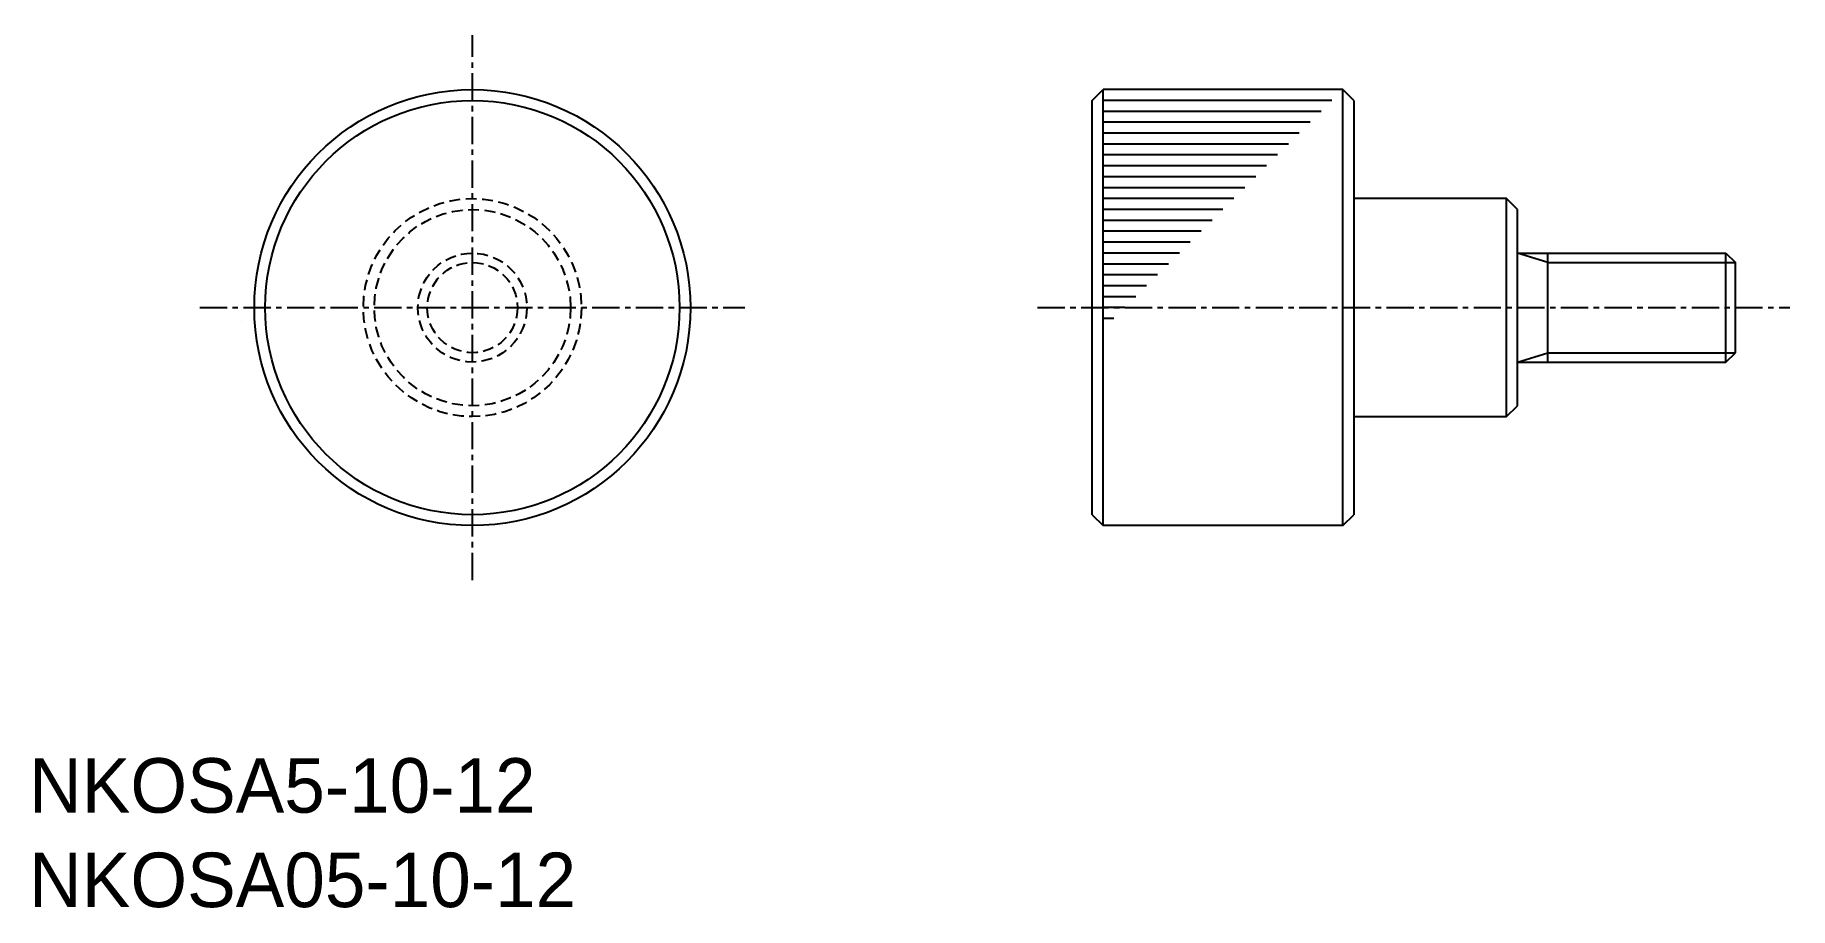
# Model space of a CAD drawing. Extents: x 0.3 to 80.7, y 0 to 40.
import ezdxf

# ---------------------------------------------------------------- set-up
doc = ezdxf.new("R2010")
doc.units = 0
doc.linetypes.add('CENTER', pattern=[2, 1.25, -0.25, 0.25, -0.25])
doc.linetypes.add('DASHED', pattern=[0.75, 0.5, -0.25])
doc.layers.get('0').update_dxf_attribs({"linetype": 'CONTINUOUS'})
doc.layers.add('CENTER', color=1, linetype='CENTER')

msp = doc.modelspace()

# ---------------------------------------------------------------- linework, layer by layer
at = {"color": 7, "linetype": 'CONTINUOUS'}
for p, q in [((48.75, 37), (49.25, 37.5)), ((60.25, 37.5), (49.25, 37.5)), ((49.25, 17.5), (49.25, 37.5)), ((60.25, 37.5), (49.25, 37.5)), ((60.25, 17.5), (60.25, 37.5)), ((60.75, 37), (60.25, 37.5)), ((48.75, 18), (48.75, 37)), ((59.75, 37), (49.25, 37)), ((59.25, 36.5), (49.25, 36.5)), ((60.75, 37), (60.75, 18)), ((58.75, 36), (49.25, 36)), ((58.25, 35.5), (49.25, 35.5)), ((57.75, 35), (49.25, 35)), ((57.25, 34.5), (49.25, 34.5)), ((56.75, 34), (49.25, 34)), ((56.25, 33.5), (49.25, 33.5)), ((55.75, 33), (49.25, 33)), ((55.25, 32.5), (49.25, 32.5)), ((67.75, 32.5), (60.75, 32.5)), ((67.75, 22.5), (67.75, 32.5)), ((68.25, 32), (67.75, 32.5)), ((54.75, 32), (49.25, 32)), ((54.25, 31.5), (49.25, 31.5)), ((68.25, 23), (68.25, 32)), ((53.75, 31), (49.25, 31)), ((53.25, 30.5), (49.25, 30.5)), ((52.75, 30), (49.25, 30)), ((68.25, 30), (77.817, 30)), ((69.65, 25), (69.65, 30)), ((77.817, 25), (77.817, 30)), ((77.817, 30), (78.25, 29.567)), ((52.25, 29.5), (49.25, 29.5)), ((51.75, 29), (49.25, 29)), ((78.25, 25.433), (78.25, 29.567)), ((51.25, 28.5), (49.25, 28.5)), ((9.75, 27.5), (9.75, 27.5)), ((50.75, 28), (49.25, 28)), ((50.25, 27.5), (49.25, 27.5)), ((78.25, 27.5), (78.25, 27.5)), ((9.75, 26.875), (9.75, 26.875)), ((49.75, 27), (49.25, 27)), ((78.25, 26.875), (78.25, 26.875)), ((68.25, 25), (77.817, 25)), ((77.817, 25), (78.25, 25.433)), ((67.75, 22.5), (68.25, 23)), ((60.75, 22.5), (67.75, 22.5)), ((48.75, 18), (49.25, 17.5)), ((60.25, 17.5), (60.75, 18)), ((60.25, 17.5), (49.25, 17.5)), ((60.25, 17.5), (49.25, 17.5))]:
    msp.add_line(p, q, dxfattribs=at)
at = {"color": 3, "linetype": 'CONTINUOUS'}
for p, q in [((69.65, 29.567), (68.25, 30)), ((69.65, 29.567), (78.25, 29.567)), ((68.25, 25), (69.65, 25.433)), ((69.65, 25.433), (78.25, 25.433))]:
    msp.add_line(p, q, dxfattribs=at)
at = {"color": 7, "linetype": 'CONTINUOUS'}
for radius in [10, 9.5]:
    msp.add_circle((20.329, 27.5), radius, dxfattribs=at)
at = {"color": 3, "linetype": 'DASHED'}
for radius in [5, 4.5, 2.5, 2.067]:
    msp.add_circle((20.329, 27.5), radius, dxfattribs=at)
at = {"layer": 'CENTER', "color": 1, "linetype": 'CENTER'}
for p, q in [((20.329, 15), (20.329, 40)), ((7.829, 27.5), (32.829, 27.5)), ((46.25, 27.5), (80.75, 27.5))]:
    msp.add_line(p, q, dxfattribs=at)

# ---------------------------------------------------------------- texts
at = {"color": 7, "linetype": 'CONTINUOUS'}
for s, p in [('NKOSA5-10-12', (0, 4.332)), ('NKOSA05-10-12', (0, 0))]:
    msp.add_text(s, height=2.5, dxfattribs=at).set_placement(p)

doc.saveas('drawing.dxf')
